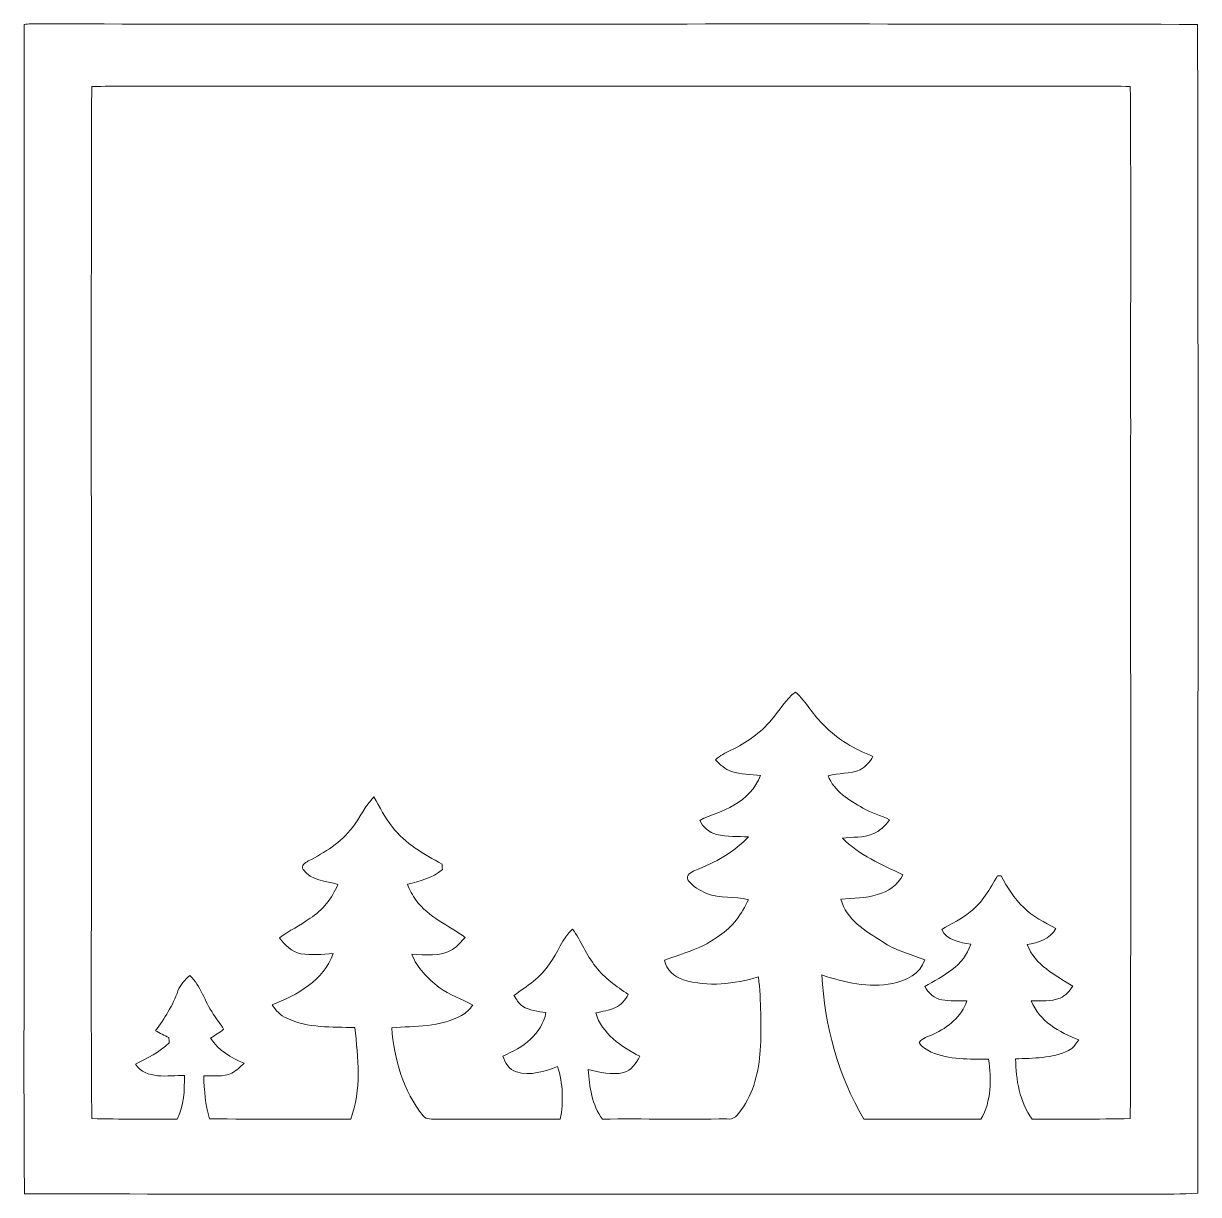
# Model space of a CAD drawing. Header units: centimetres. Extents: x -16 to 16, y -16 to 16.
import ezdxf

# ---------------------------------------------------------------- set-up
doc = ezdxf.new("R2010")
doc.units = ezdxf.units.CM
doc.header["$MEASUREMENT"] = 0
doc.layers.add('Layer 1', color=7, linetype='Continuous')

msp = doc.modelspace()

# ---------------------------------------------------------------- linework, layer by layer
at = {"layer": 'Layer 1', "color": 250, "lineweight": 9}
for points, knots in [([(-15.99951, 15.93071), (-15.93531, 15.93847), (-15.8711, 15.94729), (-15.80619, 15.94835), (-15.80619, 15.94835), (-5.20838, 15.93318), (5.38941, 15.95928), (15.98721, 15.93529), (15.98721, 15.93529), (16.01296, 5.31704), (15.99215, -5.30157), (15.9978, -15.92019), (15.9978, -15.92019), (15.56317, -15.94876), (15.12785, -15.94911), (14.69322, -15.94806), (14.69322, -15.94806), (4.46655, -15.93994), (-5.76048, -15.95758), (-15.98716, -15.93924), (-15.98716, -15.93924), (-16.01362, -12.87254), (-15.99105, -9.80584), (-15.99844, -6.73914), (-15.99844, -6.73914), (-15.99916, 0.81736), (-15.99703, 8.37386), (-15.99951, 15.93071), (-15.99951, 15.93071), (-15.99951, 15.93071), (-15.99951, 15.93071), (-15.99951, 15.93071)], [0, 0, 0, 0, 0.11111111, 0.11111111, 0.11111111, 0.11111111, 0.22222222, 0.22222222, 0.22222222, 0.22222222, 0.33333333, 0.33333333, 0.33333333, 0.33333333, 0.44444444, 0.44444444, 0.44444444, 0.44444444, 0.55555556, 0.55555556, 0.55555556, 0.55555556, 0.66666667, 0.66666667, 0.66666667, 0.66666667, 0.77777778, 0.77777778, 0.77777778, 0.77777778, 1, 1, 1, 1]), ([(-14.15484, 14.23984), (-14.17636, 7.81153), (-14.15801, 1.38286), (-14.16401, -5.04581), (-14.16401, -5.04581), (-14.15695, -7.99362), (-14.17847, -10.94179), (-14.15307, -13.8896), (-14.15307, -13.8896), (-13.37661, -13.90971), (-12.60015, -13.8963), (-11.82333, -13.90265), (-11.82333, -13.90265), (-11.63565, -13.53647), (-11.62295, -13.11419), (-11.62824, -12.71132), (-11.62824, -12.71132), (-12.06604, -12.70991), (-12.68093, -12.83832), (-12.96421, -12.40264), (-12.96421, -12.40264), (-12.63436, -12.24742), (-12.30981, -12.07738), (-12.04311, -11.82373), (-12.04311, -11.82373), (-12.04558, -11.77611), (-12.0484, -11.72883), (-12.05087, -11.68227), (-12.05087, -11.68227), (-12.17399, -11.62018), (-12.2964, -11.55774), (-12.41776, -11.49353), (-12.41776, -11.49353), (-12.16976, -11.15769), (-11.9408, -10.80491), (-11.80251, -10.40839), (-11.80251, -10.40839), (-11.74607, -10.23623), (-11.61096, -10.11135), (-11.48431, -9.98893), (-11.48431, -9.98893), (-11.17245, -10.27186), (-11.07509, -10.70013), (-10.84225, -11.03845), (-10.84225, -11.03845), (-10.75653, -11.18132), (-10.64011, -11.30409), (-10.5625, -11.4519), (-10.5625, -11.4519), (-10.66798, -11.54856), (-10.79498, -11.617), (-10.91316, -11.69708), (-10.91316, -11.69708), (-10.69903, -12.02305), (-10.36105, -12.24071), (-10.00157, -12.37653), (-10.00157, -12.37653), (-10.10106, -12.47919), (-10.2083, -12.57691), (-10.33142, -12.65135), (-10.33142, -12.65135), (-10.5745, -12.76106), (-10.84331, -12.71732), (-11.10084, -12.72578), (-11.10084, -12.72578), (-11.08496, -13.11807), (-11.0571, -13.51424), (-10.94526, -13.89312), (-10.94526, -13.89312), (-9.6622, -13.91112), (-8.37915, -13.89383), (-7.0961, -13.9023), (-7.0961, -13.9023), (-6.79624, -13.10361), (-6.89184, -12.23401), (-6.98109, -11.40534), (-6.98109, -11.40534), (-7.60445, -11.39228), (-8.26062, -11.4265), (-8.83882, -11.15204), (-8.83882, -11.15204), (-9.00992, -11.07796), (-9.13797, -10.93896), (-9.23922, -10.78692), (-9.23922, -10.78692), (-8.55907, -10.51775), (-7.82564, -10.1304), (-7.57693, -9.39274), (-7.57693, -9.39274), (-7.86868, -9.42026), (-8.16431, -9.43049), (-8.45535, -9.3945), (-8.45535, -9.3945), (-8.70406, -9.34652), (-8.88503, -9.15214), (-9.03603, -8.9627), (-9.03603, -8.9627), (-8.7732, -8.76268), (-8.47052, -8.62333), (-8.20312, -8.43036), (-8.20312, -8.43036), (-7.85951, -8.21376), (-7.60304, -7.87897), (-7.44429, -7.50855), (-7.44429, -7.50855), (-7.7639, -7.40307), (-8.18371, -7.40766), (-8.38762, -7.10039), (-8.38762, -7.10039), (-8.46452, -6.99244), (-8.33295, -6.91201), (-8.25074, -6.86756), (-8.25074, -6.86756), (-7.80059, -6.63931), (-7.3575, -6.36097), (-7.04777, -5.95386), (-7.04777, -5.95386), (-6.83645, -5.68751), (-6.70522, -5.36437), (-6.46357, -5.12131), (-6.46357, -5.12131), (-6.30164, -5.39824), (-6.16406, -5.6921), (-5.95874, -5.94116), (-5.95874, -5.94116), (-5.60632, -6.39095), (-5.10325, -6.68446), (-4.60654, -6.94975), (-4.60654, -6.94975), (-4.60337, -7.00055), (-4.60019, -7.05135), (-4.59702, -7.10251), (-4.59702, -7.10251), (-4.8683, -7.32969), (-5.2112, -7.42565), (-5.55128, -7.49656), (-5.55128, -7.49656), (-5.49484, -7.65672), (-5.40523, -7.8003), (-5.31069, -7.94035), (-5.31069, -7.94035), (-4.96955, -8.40108), (-4.42839, -8.6258), (-3.97295, -8.94824), (-3.97295, -8.94824), (-4.08408, -9.06289), (-4.18427, -9.19377), (-4.3222, -9.27879), (-4.3222, -9.27879), (-4.65805, -9.47988), (-5.0588, -9.42273), (-5.42922, -9.41108), (-5.42922, -9.41108), (-5.28564, -9.78362), (-4.99389, -10.07184), (-4.68415, -10.31243), (-4.68415, -10.31243), (-4.40617, -10.5241), (-4.06574, -10.62217), (-3.76693, -10.79644), (-3.76693, -10.79644), (-3.85372, -10.90545), (-3.94932, -11.01234), (-4.07667, -11.07478), (-4.07667, -11.07478), (-4.65346, -11.40146), (-5.3382, -11.36336), (-5.97603, -11.41345), (-5.97603, -11.41345), (-5.91147, -12.26999), (-5.66629, -13.13959), (-5.11878, -13.81692), (-5.11878, -13.81692), (-5.02882, -13.92488), (-4.86689, -13.89701), (-4.74589, -13.90441), (-4.74589, -13.90441), (-3.62512, -13.90089), (-2.50399, -13.89983), (-1.38321, -13.89983), (-1.38321, -13.89983), (-1.29184, -13.42675), (-1.30737, -12.93145), (-1.45765, -12.47214), (-1.45765, -12.47214), (-1.81537, -12.59737), (-2.19848, -12.73601), (-2.57913, -12.61607), (-2.57913, -12.61607), (-2.77739, -12.56633), (-2.88499, -12.3656), (-2.94672, -12.18709), (-2.94672, -12.18709), (-2.68461, -12.05304), (-2.40309, -11.93838), (-2.19354, -11.7246), (-2.19354, -11.7246), (-1.9854, -11.53163), (-1.82948, -11.27869), (-1.77233, -10.99929), (-1.77233, -10.99929), (-1.98999, -10.96401), (-2.2193, -10.94778), (-2.4098, -10.82431), (-2.4098, -10.82431), (-2.51986, -10.75658), (-2.57984, -10.63663), (-2.6458, -10.53045), (-2.6458, -10.53045), (-2.29197, -10.28209), (-1.91167, -10.04256), (-1.67637, -9.6672), (-1.67637, -9.6672), (-1.43966, -9.37122), (-1.337, -8.97823), (-1.05019, -8.72246), (-1.05019, -8.72246), (-0.80783, -9.04455), (-0.67484, -9.43542), (-0.41766, -9.74904), (-0.41766, -9.74904), (-0.18306, -10.06584), (0.15172, -10.28209), (0.46993, -10.50469), (0.46993, -10.50469), (0.38562, -10.64898), (0.28225, -10.79574), (0.12421, -10.86488), (0.12421, -10.86488), (-0.0483, -10.93755), (-0.23563, -10.96401), (-0.4159, -11.00917), (-0.4159, -11.00917), (-0.24762, -11.57855), (0.28472, -11.92674), (0.78178, -12.18921), (0.78178, -12.18921), (0.69041, -12.38077), (0.55707, -12.57938), (0.34011, -12.63688), (0.34011, -12.63688), (0.01696, -12.70709), (-0.309, -12.62771), (-0.62368, -12.55433), (-0.62368, -12.55433), (-0.58876, -13.02247), (-0.52102, -13.51283), (-0.23633, -13.90265), (-0.23633, -13.90265), (0.89503, -13.88995), (2.02674, -13.91641), (3.15774, -13.89418), (3.15774, -13.89418), (3.33907, -13.93652), (3.46395, -13.78588), (3.54545, -13.65359), (3.54545, -13.65359), (3.89434, -13.18686), (4.02558, -12.60019), (4.06967, -12.02975), (4.06967, -12.02975), (4.10178, -11.36124), (4.08731, -10.6892), (4.02134, -10.02315), (4.02134, -10.02315), (3.36024, -10.22776), (2.64445, -10.30255), (1.97135, -10.10888), (1.97135, -10.10888), (1.72652, -10.02315), (1.5011, -9.83971), (1.46123, -9.56842), (1.46123, -9.56842), (1.97488, -9.38392), (2.51569, -9.24069), (2.95384, -8.8992), (2.95384, -8.8992), (3.31861, -8.66954), (3.56591, -8.30583), (3.74547, -7.92236), (3.74547, -7.92236), (3.37153, -7.82464), (2.96689, -7.89767), (2.60423, -7.75091), (2.60423, -7.75091), (2.41691, -7.66801), (2.23382, -7.56218), (2.10682, -7.39778), (2.10682, -7.39778), (2.02321, -7.23127), (2.19678, -7.172), (2.30296, -7.11909), (2.30296, -7.11909), (2.83848, -6.91377), (3.35001, -6.62626), (3.75006, -6.20892), (3.75006, -6.20892), (3.45725, -6.19869), (3.16057, -6.20857), (2.87376, -6.14189), (2.87376, -6.14189), (2.67303, -6.08968), (2.50581, -5.9461), (2.41797, -5.75948), (2.41797, -5.75948), (2.71783, -5.59791), (3.06002, -5.53088), (3.34754, -5.34356), (3.34754, -5.34356), (3.6728, -5.16999), (3.94091, -4.88248), (4.07214, -4.53605), (4.07214, -4.53605), (3.80897, -4.50677), (3.53874, -4.50606), (3.28474, -4.42669), (3.28474, -4.42669), (3.10835, -4.37201), (2.97465, -4.2383), (2.84906, -4.10989), (2.84906, -4.10989), (2.96901, -3.99489), (3.11823, -3.9201), (3.26781, -3.85095), (3.26781, -3.85095), (3.68832, -3.65234), (4.07638, -3.37576), (4.37377, -3.01593), (4.37377, -3.01593), (4.59531, -2.76792), (4.7583, -2.46207), (5.03029, -2.26204), (5.03029, -2.26204), (5.32662, -2.53156), (5.51042, -2.90128), (5.80922, -3.17009), (5.80922, -3.17009), (6.16941, -3.56626), (6.64742, -3.8192), (7.13813, -4.01535), (7.13813, -4.01535), (7.06088, -4.16563), (6.94305, -4.29898), (6.79312, -4.37906), (6.79312, -4.37906), (6.51301, -4.49336), (6.20468, -4.47361), (5.9147, -4.54557), (5.9147, -4.54557), (6.0791, -4.96503), (6.49431, -5.21162), (6.8665, -5.42575), (6.8665, -5.42575), (7.09756, -5.55875), (7.36109, -5.61943), (7.59463, -5.74784), (7.59463, -5.74784), (7.46692, -5.9013), (7.32899, -6.06181), (7.13355, -6.12672), (7.13355, -6.12672), (6.87285, -6.24384), (6.58145, -6.21068), (6.30558, -6.24102), (6.30558, -6.24102), (6.76419, -6.70739), (7.37167, -6.96563), (7.95058, -7.24397), (7.95058, -7.24397), (7.82535, -7.52055), (7.55088, -7.70717), (7.26161, -7.77808), (7.26161, -7.77808), (6.94128, -7.89167), (6.59874, -7.87156), (6.26607, -7.90578), (6.26607, -7.90578), (6.40189, -8.46881), (6.94128, -8.77644), (7.39284, -9.0643), (7.39284, -9.0643), (7.74385, -9.30454), (8.16013, -9.41073), (8.55136, -9.5656), (8.55136, -9.5656), (8.42789, -9.93637), (8.04019, -10.13392), (7.67824, -10.20554), (7.67824, -10.20554), (7.02736, -10.33289), (6.36414, -10.18014), (5.74643, -9.97376), (5.74643, -9.97376), (5.82227, -11.34501), (6.18387, -12.71732), (6.89436, -13.90053), (6.89436, -13.90053), (7.95764, -13.90194), (9.02091, -13.89701), (10.08418, -13.90406), (10.08418, -13.90406), (10.37064, -13.41582), (10.3717, -12.81363), (10.29303, -12.26894), (10.29303, -12.26894), (9.76703, -12.26576), (9.21741, -12.29046), (8.72422, -12.07385), (8.72422, -12.07385), (8.60393, -12.00647), (8.46599, -11.94509), (8.40002, -11.81738), (8.40002, -11.81738), (8.48786, -11.68544), (8.65261, -11.65263), (8.78702, -11.58772), (8.78702, -11.58772), (9.18883, -11.40816), (9.55219, -11.10336), (9.70106, -10.67791), (9.70106, -10.67791), (9.47141, -10.67262), (9.23928, -10.69202), (9.01315, -10.6518), (9.01315, -10.6518), (8.81065, -10.61406), (8.65437, -10.45989), (8.55348, -10.28915), (8.55348, -10.28915), (9.04278, -10.00058), (9.63051, -9.72964), (9.80302, -9.13556), (9.80302, -9.13556), (9.51586, -9.08441), (9.14438, -9.03855), (9.01668, -8.73128), (9.01668, -8.73128), (9.27703, -8.57747), (9.55537, -8.44941), (9.78926, -8.25538), (9.78926, -8.25538), (10.12299, -8.00244), (10.32654, -7.62603), (10.53256, -7.27007), (10.53256, -7.27007), (10.55831, -7.27007), (10.61017, -7.26937), (10.63628, -7.26902), (10.63628, -7.26902), (10.79715, -7.58581), (10.9887, -7.89096), (11.2487, -8.13685), (11.2487, -8.13685), (11.49212, -8.39014), (11.8195, -8.53549), (12.12006, -8.70729), (12.12006, -8.70729), (11.97331, -9.00045), (11.64311, -9.09923), (11.34289, -9.14332), (11.34289, -9.14332), (11.55385, -9.70565), (12.11089, -9.98294), (12.58961, -10.27786), (12.58961, -10.27786), (12.49542, -10.40627), (12.39452, -10.54597), (12.2386, -10.60206), (12.2386, -10.60206), (11.98989, -10.70966), (11.71825, -10.68003), (11.45613, -10.67473), (11.45613, -10.67473), (11.67239, -11.23036), (12.21637, -11.54433), (12.74942, -11.73942), (12.74942, -11.73942), (12.67357, -11.84984), (12.59913, -11.97225), (12.47108, -12.02834), (12.47108, -12.02834), (12.02799, -12.25341), (11.51011, -12.23966), (11.02751, -12.25941), (11.02751, -12.25941), (11.03562, -12.83091), (11.13652, -13.42816), (11.47695, -13.90194), (11.47695, -13.90194), (12.36948, -13.89559), (13.26236, -13.91147), (14.15488, -13.88924), (14.15488, -13.88924), (14.17605, -7.5784), (14.15806, -1.26721), (14.16406, 5.04363), (14.16406, 5.04363), (14.15665, 8.10962), (14.17887, 11.17597), (14.15277, 14.24196), (14.15277, 14.24196), (13.48637, 14.25748), (12.81962, 14.24972), (12.15322, 14.25113), (12.15322, 14.25113), (4.03933, 14.25113), (-4.07455, 14.25113), (-12.18845, 14.25113), (-12.18845, 14.25113), (-12.84391, 14.25007), (-13.49973, 14.25819), (-14.15484, 14.23984)], [0, 0, 0, 0, 0.00775194, 0.00775194, 0.00775194, 0.00775194, 0.01550388, 0.01550388, 0.01550388, 0.01550388, 0.02325581, 0.02325581, 0.02325581, 0.02325581, 0.03100775, 0.03100775, 0.03100775, 0.03100775, 0.03875969, 0.03875969, 0.03875969, 0.03875969, 0.04651163, 0.04651163, 0.04651163, 0.04651163, 0.05426357, 0.05426357, 0.05426357, 0.05426357, 0.0620155, 0.0620155, 0.0620155, 0.0620155, 0.06976744, 0.06976744, 0.06976744, 0.06976744, 0.07751938, 0.07751938, 0.07751938, 0.07751938, 0.08527132, 0.08527132, 0.08527132, 0.08527132, 0.09302326, 0.09302326, 0.09302326, 0.09302326, 0.10077519, 0.10077519, 0.10077519, 0.10077519, 0.10852713, 0.10852713, 0.10852713, 0.10852713, 0.11627907, 0.11627907, 0.11627907, 0.11627907, 0.12403101, 0.12403101, 0.12403101, 0.12403101, 0.13178295, 0.13178295, 0.13178295, 0.13178295, 0.13953488, 0.13953488, 0.13953488, 0.13953488, 0.14728682, 0.14728682, 0.14728682, 0.14728682, 0.15503876, 0.15503876, 0.15503876, 0.15503876, 0.1627907, 0.1627907, 0.1627907, 0.1627907, 0.17054264, 0.17054264, 0.17054264, 0.17054264, 0.17829457, 0.17829457, 0.17829457, 0.17829457, 0.18604651, 0.18604651, 0.18604651, 0.18604651, 0.19379845, 0.19379845, 0.19379845, 0.19379845, 0.20155039, 0.20155039, 0.20155039, 0.20155039, 0.20930233, 0.20930233, 0.20930233, 0.20930233, 0.21705426, 0.21705426, 0.21705426, 0.21705426, 0.2248062, 0.2248062, 0.2248062, 0.2248062, 0.23255814, 0.23255814, 0.23255814, 0.23255814, 0.24031008, 0.24031008, 0.24031008, 0.24031008, 0.24806202, 0.24806202, 0.24806202, 0.24806202, 0.25581395, 0.25581395, 0.25581395, 0.25581395, 0.26356589, 0.26356589, 0.26356589, 0.26356589, 0.27131783, 0.27131783, 0.27131783, 0.27131783, 0.27906977, 0.27906977, 0.27906977, 0.27906977, 0.28682171, 0.28682171, 0.28682171, 0.28682171, 0.29457364, 0.29457364, 0.29457364, 0.29457364, 0.30232558, 0.30232558, 0.30232558, 0.30232558, 0.31007752, 0.31007752, 0.31007752, 0.31007752, 0.31782946, 0.31782946, 0.31782946, 0.31782946, 0.3255814, 0.3255814, 0.3255814, 0.3255814, 0.33333333, 0.33333333, 0.33333333, 0.33333333, 0.34108527, 0.34108527, 0.34108527, 0.34108527, 0.34883721, 0.34883721, 0.34883721, 0.34883721, 0.35658915, 0.35658915, 0.35658915, 0.35658915, 0.36434109, 0.36434109, 0.36434109, 0.36434109, 0.37209302, 0.37209302, 0.37209302, 0.37209302, 0.37984496, 0.37984496, 0.37984496, 0.37984496, 0.3875969, 0.3875969, 0.3875969, 0.3875969, 0.39534884, 0.39534884, 0.39534884, 0.39534884, 0.40310078, 0.40310078, 0.40310078, 0.40310078, 0.41085271, 0.41085271, 0.41085271, 0.41085271, 0.41860465, 0.41860465, 0.41860465, 0.41860465, 0.42635659, 0.42635659, 0.42635659, 0.42635659, 0.43410853, 0.43410853, 0.43410853, 0.43410853, 0.44186047, 0.44186047, 0.44186047, 0.44186047, 0.4496124, 0.4496124, 0.4496124, 0.4496124, 0.45736434, 0.45736434, 0.45736434, 0.45736434, 0.46511628, 0.46511628, 0.46511628, 0.46511628, 0.47286822, 0.47286822, 0.47286822, 0.47286822, 0.48062016, 0.48062016, 0.48062016, 0.48062016, 0.48837209, 0.48837209, 0.48837209, 0.48837209, 0.49612403, 0.49612403, 0.49612403, 0.49612403, 0.50387597, 0.50387597, 0.50387597, 0.50387597, 0.51162791, 0.51162791, 0.51162791, 0.51162791, 0.51937984, 0.51937984, 0.51937984, 0.51937984, 0.52713178, 0.52713178, 0.52713178, 0.52713178, 0.53488372, 0.53488372, 0.53488372, 0.53488372, 0.54263566, 0.54263566, 0.54263566, 0.54263566, 0.5503876, 0.5503876, 0.5503876, 0.5503876, 0.55813953, 0.55813953, 0.55813953, 0.55813953, 0.56589147, 0.56589147, 0.56589147, 0.56589147, 0.57364341, 0.57364341, 0.57364341, 0.57364341, 0.58139535, 0.58139535, 0.58139535, 0.58139535, 0.58914729, 0.58914729, 0.58914729, 0.58914729, 0.59689922, 0.59689922, 0.59689922, 0.59689922, 0.60465116, 0.60465116, 0.60465116, 0.60465116, 0.6124031, 0.6124031, 0.6124031, 0.6124031, 0.62015504, 0.62015504, 0.62015504, 0.62015504, 0.62790698, 0.62790698, 0.62790698, 0.62790698, 0.63565891, 0.63565891, 0.63565891, 0.63565891, 0.64341085, 0.64341085, 0.64341085, 0.64341085, 0.65116279, 0.65116279, 0.65116279, 0.65116279, 0.65891473, 0.65891473, 0.65891473, 0.65891473, 0.66666667, 0.66666667, 0.66666667, 0.66666667, 0.6744186, 0.6744186, 0.6744186, 0.6744186, 0.68217054, 0.68217054, 0.68217054, 0.68217054, 0.68992248, 0.68992248, 0.68992248, 0.68992248, 0.69767442, 0.69767442, 0.69767442, 0.69767442, 0.70542636, 0.70542636, 0.70542636, 0.70542636, 0.71317829, 0.71317829, 0.71317829, 0.71317829, 0.72093023, 0.72093023, 0.72093023, 0.72093023, 0.72868217, 0.72868217, 0.72868217, 0.72868217, 0.73643411, 0.73643411, 0.73643411, 0.73643411, 0.74418605, 0.74418605, 0.74418605, 0.74418605, 0.75193798, 0.75193798, 0.75193798, 0.75193798, 0.75968992, 0.75968992, 0.75968992, 0.75968992, 0.76744186, 0.76744186, 0.76744186, 0.76744186, 0.7751938, 0.7751938, 0.7751938, 0.7751938, 0.78294574, 0.78294574, 0.78294574, 0.78294574, 0.79069767, 0.79069767, 0.79069767, 0.79069767, 0.79844961, 0.79844961, 0.79844961, 0.79844961, 0.80620155, 0.80620155, 0.80620155, 0.80620155, 0.81395349, 0.81395349, 0.81395349, 0.81395349, 0.82170543, 0.82170543, 0.82170543, 0.82170543, 0.82945736, 0.82945736, 0.82945736, 0.82945736, 0.8372093, 0.8372093, 0.8372093, 0.8372093, 0.84496124, 0.84496124, 0.84496124, 0.84496124, 0.85271318, 0.85271318, 0.85271318, 0.85271318, 0.86046512, 0.86046512, 0.86046512, 0.86046512, 0.86821705, 0.86821705, 0.86821705, 0.86821705, 0.87596899, 0.87596899, 0.87596899, 0.87596899, 0.88372093, 0.88372093, 0.88372093, 0.88372093, 0.89147287, 0.89147287, 0.89147287, 0.89147287, 0.89922481, 0.89922481, 0.89922481, 0.89922481, 0.90697674, 0.90697674, 0.90697674, 0.90697674, 0.91472868, 0.91472868, 0.91472868, 0.91472868, 0.92248062, 0.92248062, 0.92248062, 0.92248062, 0.93023256, 0.93023256, 0.93023256, 0.93023256, 0.9379845, 0.9379845, 0.9379845, 0.9379845, 0.94573643, 0.94573643, 0.94573643, 0.94573643, 0.95348837, 0.95348837, 0.95348837, 0.95348837, 0.96124031, 0.96124031, 0.96124031, 0.96124031, 0.96899225, 0.96899225, 0.96899225, 0.96899225, 0.97674419, 0.97674419, 0.97674419, 0.97674419, 0.98449612, 0.98449612, 0.98449612, 0.98449612, 1, 1, 1, 1])]:
    msp.add_open_spline(points, degree=3, knots=knots, dxfattribs=at)

doc.saveas('drawing.dxf')
